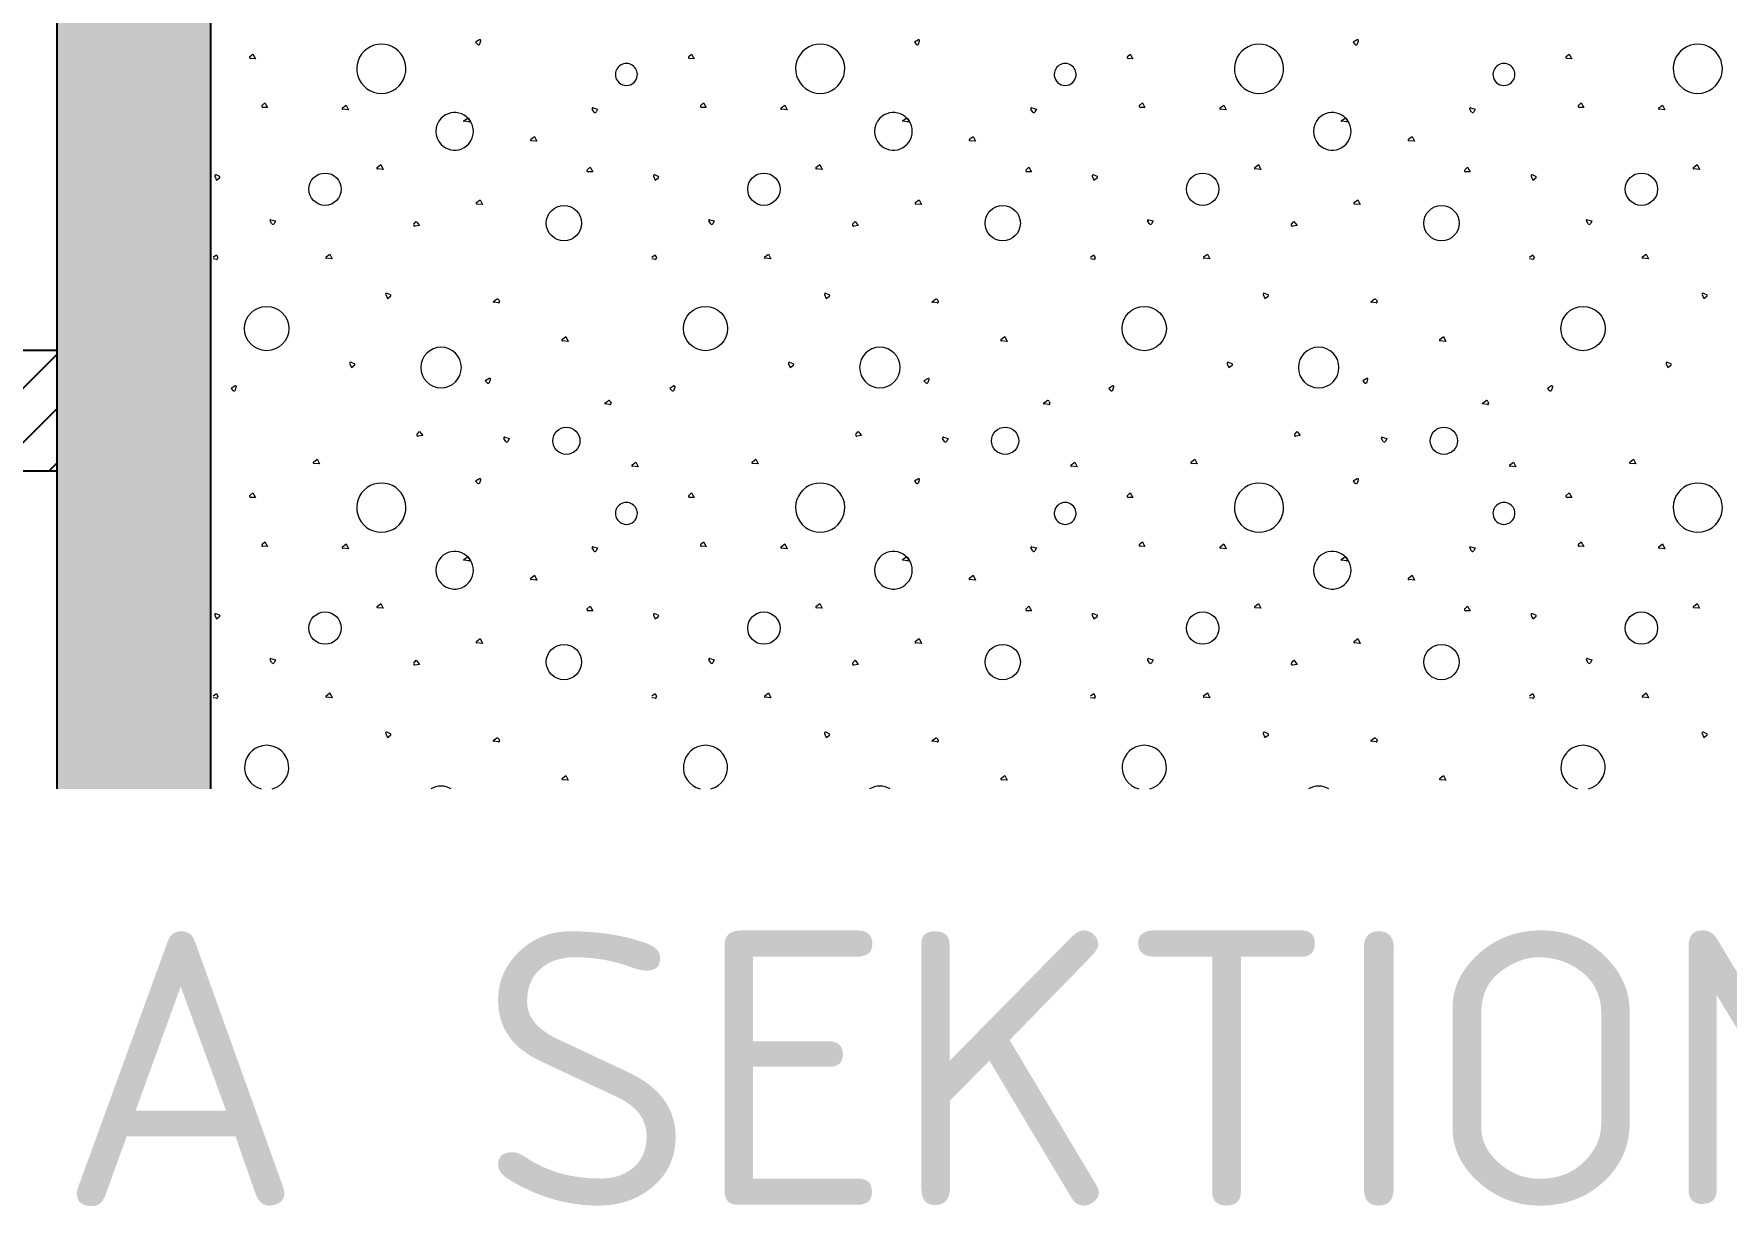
# Model space of a CAD drawing. Header units: millimetres. Extents: x 15 to 2176, y 3 to 641.
# Drawn here: x 150.9 to 212.6, y 3.3 to 46 of the extents above; entities that cross this region are included whole.
import ezdxf
from ezdxf.xclip import XClip

# ---------------------------------------------------------------- set-up
doc = ezdxf.new("R2010")
doc.units = ezdxf.units.MM
doc.header["$MEASUREMENT"] = 0
doc.header["$XCLIPFRAME"] = 0
for name, color, linetype in [('A--------P-', 7, 'Continuous'), ('A-01SC-----', 7, 'Continuous'), ('A-01SF-----', 7, 'Continuous')]:
    doc.layers.add(name, color=color, linetype=linetype)
doc.layers.add('A-L-10--EF-', color=4, linetype='Continuous', lineweight=0)
doc.styles.add('ISO', font='')
doc.styles.get('ISO').set_extended_font_data('ISOCPEUR')

# ---------------------------------------------------------------- blocks, each defined once
blk = doc.blocks.new('*X1')
at = {"layer": 'A-L-10--EF-'}
for p, q in [((167.185, 45.779), (167.037, 45.693)), ((167.037, 45.693), (167.104, 45.618)), ((167.194, 45.638), (167.227, 45.746)), ((183.185, 45.779), (183.037, 45.693)), ((183.037, 45.693), (183.104, 45.618)), ((183.194, 45.638), (183.227, 45.746)), ((199.185, 45.779), (199.037, 45.693)), ((199.037, 45.693), (199.104, 45.618)), ((199.194, 45.638), (199.227, 45.746)), ((158.81, 45.175), (158.912, 45.264)), ((159.007, 45.095), (158.838, 45.099)), ((158.912, 45.264), (159.007, 45.095)), ((174.81, 45.175), (174.912, 45.264)), ((175.007, 45.095), (174.838, 45.099)), ((174.912, 45.264), (175.007, 45.095)), ((190.81, 45.175), (190.912, 45.264)), ((191.007, 45.095), (190.838, 45.099)), ((190.912, 45.264), (191.007, 45.095)), ((206.81, 45.175), (206.912, 45.264)), ((207.007, 45.095), (206.838, 45.099)), ((206.912, 45.264), (207.007, 45.095)), ((159.251, 43.394), (159.352, 43.483)), ((159.447, 43.314), (159.278, 43.319)), ((159.352, 43.483), (159.447, 43.314)), ((162.184, 43.3), (162.319, 43.405)), ((162.404, 43.231), (162.199, 43.249)), ((162.319, 43.405), (162.404, 43.231)), ((171.358, 43.149), (171.289, 43.258)), ((171.32, 43.302), (171.486, 43.258)), ((171.486, 43.258), (171.433, 43.153)), ((175.251, 43.394), (175.352, 43.483)), ((175.447, 43.314), (175.278, 43.319)), ((175.352, 43.483), (175.447, 43.314)), ((178.184, 43.3), (178.319, 43.405)), ((178.404, 43.231), (178.199, 43.249)), ((178.319, 43.405), (178.404, 43.231)), ((187.358, 43.149), (187.289, 43.258)), ((187.32, 43.302), (187.486, 43.258)), ((187.486, 43.258), (187.433, 43.153)), ((191.251, 43.394), (191.352, 43.483)), ((191.447, 43.314), (191.278, 43.319)), ((191.352, 43.483), (191.447, 43.314)), ((194.184, 43.3), (194.319, 43.405)), ((194.404, 43.231), (194.199, 43.249)), ((194.319, 43.405), (194.404, 43.231)), ((203.358, 43.149), (203.289, 43.258)), ((203.32, 43.302), (203.486, 43.258)), ((203.486, 43.258), (203.433, 43.153)), ((207.251, 43.394), (207.352, 43.483)), ((207.447, 43.314), (207.278, 43.319)), ((207.352, 43.483), (207.447, 43.314)), ((210.184, 43.3), (210.319, 43.405)), ((210.404, 43.231), (210.199, 43.249)), ((210.319, 43.405), (210.404, 43.231)), ((166.604, 42.834), (166.726, 42.92)), ((166.792, 42.787), (166.609, 42.812)), ((166.805, 42.897), (166.83, 42.837)), ((182.604, 42.834), (182.726, 42.92)), ((182.792, 42.787), (182.609, 42.812)), ((182.805, 42.897), (182.83, 42.837)), ((198.604, 42.834), (198.726, 42.92)), ((198.792, 42.787), (198.609, 42.812)), ((198.805, 42.897), (198.83, 42.837)), ((169.05, 42.155), (169.185, 42.261)), ((169.27, 42.086), (169.065, 42.104)), ((169.185, 42.261), (169.27, 42.086)), ((185.05, 42.155), (185.185, 42.261)), ((185.27, 42.086), (185.065, 42.104)), ((185.185, 42.261), (185.27, 42.086)), ((201.05, 42.155), (201.185, 42.261)), ((201.27, 42.086), (201.065, 42.104)), ((201.185, 42.261), (201.27, 42.086)), ((157.526, 40.811), (157.587, 40.671)), ((157.698, 40.804), (157.573, 40.859)), ((157.587, 40.671), (157.703, 40.754)), ((163.449, 41.127), (163.585, 41.232)), ((163.67, 41.058), (163.464, 41.075)), ((163.585, 41.232), (163.67, 41.058)), ((171.11, 41.045), (171.212, 41.134)), ((171.307, 40.965), (171.138, 40.969)), ((171.212, 41.134), (171.307, 40.965)), ((173.526, 40.811), (173.587, 40.671)), ((173.698, 40.804), (173.573, 40.859)), ((173.587, 40.671), (173.703, 40.754)), ((179.449, 41.127), (179.585, 41.232)), ((179.67, 41.058), (179.464, 41.075)), ((179.585, 41.232), (179.67, 41.058)), ((187.11, 41.045), (187.212, 41.134)), ((187.307, 40.965), (187.138, 40.969)), ((187.212, 41.134), (187.307, 40.965)), ((189.526, 40.811), (189.587, 40.671)), ((189.698, 40.804), (189.573, 40.859)), ((189.587, 40.671), (189.703, 40.754)), ((195.449, 41.127), (195.585, 41.232)), ((195.67, 41.058), (195.464, 41.075)), ((195.585, 41.232), (195.67, 41.058)), ((203.11, 41.045), (203.212, 41.134)), ((203.307, 40.965), (203.138, 40.969)), ((203.212, 41.134), (203.307, 40.965)), ((205.526, 40.811), (205.587, 40.671)), ((205.698, 40.804), (205.573, 40.859)), ((205.587, 40.671), (205.703, 40.754)), ((211.449, 41.127), (211.585, 41.232)), ((211.67, 41.058), (211.464, 41.075)), ((211.585, 41.232), (211.67, 41.058)), ((167.071, 39.847), (167.207, 39.953)), ((167.292, 39.778), (167.086, 39.796)), ((167.207, 39.953), (167.292, 39.778)), ((183.071, 39.847), (183.207, 39.953)), ((183.292, 39.778), (183.086, 39.796)), ((183.207, 39.953), (183.292, 39.778)), ((199.071, 39.847), (199.207, 39.953)), ((199.292, 39.778), (199.086, 39.796)), ((199.207, 39.953), (199.292, 39.778)), ((159.613, 39.072), (159.543, 39.182)), ((159.575, 39.225), (159.741, 39.181)), ((159.741, 39.181), (159.688, 39.076)), ((164.787, 39.058), (164.873, 39.162)), ((164.993, 39.009), (164.825, 38.988)), ((164.873, 39.162), (164.993, 39.009)), ((175.613, 39.072), (175.543, 39.182)), ((175.575, 39.225), (175.741, 39.181)), ((175.741, 39.181), (175.688, 39.076)), ((180.787, 39.058), (180.873, 39.162)), ((180.993, 39.009), (180.825, 38.988)), ((180.873, 39.162), (180.993, 39.009)), ((191.613, 39.072), (191.543, 39.182)), ((191.575, 39.225), (191.741, 39.181)), ((191.741, 39.181), (191.688, 39.076)), ((196.787, 39.058), (196.873, 39.162)), ((196.993, 39.009), (196.825, 38.988)), ((196.873, 39.162), (196.993, 39.009)), ((207.613, 39.072), (207.543, 39.182)), ((207.575, 39.225), (207.741, 39.181)), ((207.741, 39.181), (207.688, 39.076)), ((157.466, 37.862), (157.586, 37.947)), ((157.587, 37.779), (157.466, 37.795)), ((157.586, 37.947), (157.633, 37.839)), ((161.586, 37.869), (161.721, 37.974)), ((161.806, 37.8), (161.601, 37.818)), ((161.721, 37.974), (161.806, 37.8)), ((173.466, 37.862), (173.586, 37.947)), ((173.587, 37.779), (173.466, 37.795)), ((173.586, 37.947), (173.633, 37.839)), ((177.586, 37.869), (177.721, 37.974)), ((177.806, 37.8), (177.601, 37.818)), ((177.721, 37.974), (177.806, 37.8)), ((189.466, 37.862), (189.586, 37.947)), ((189.587, 37.779), (189.466, 37.795)), ((189.586, 37.947), (189.633, 37.839)), ((193.586, 37.869), (193.721, 37.974)), ((193.806, 37.8), (193.601, 37.818)), ((193.721, 37.974), (193.806, 37.8)), ((205.466, 37.862), (205.586, 37.947)), ((205.587, 37.779), (205.466, 37.795)), ((205.586, 37.947), (205.633, 37.839)), ((209.586, 37.869), (209.721, 37.974)), ((209.806, 37.8), (209.601, 37.818)), ((209.721, 37.974), (209.806, 37.8)), ((163.76, 36.492), (163.822, 36.351)), ((163.933, 36.484), (163.808, 36.539)), ((163.822, 36.351), (163.938, 36.435)), ((179.76, 36.492), (179.822, 36.351)), ((179.933, 36.484), (179.808, 36.539)), ((179.822, 36.351), (179.938, 36.435)), ((195.76, 36.492), (195.822, 36.351)), ((195.933, 36.484), (195.808, 36.539)), ((195.822, 36.351), (195.938, 36.435)), ((211.76, 36.492), (211.822, 36.351)), ((211.933, 36.484), (211.808, 36.539)), ((211.822, 36.351), (211.938, 36.435)), ((167.683, 36.236), (167.805, 36.322)), ((167.872, 36.189), (167.688, 36.214)), ((167.884, 36.299), (167.91, 36.239)), ((183.683, 36.236), (183.805, 36.322)), ((183.872, 36.189), (183.688, 36.214)), ((183.884, 36.299), (183.91, 36.239)), ((199.683, 36.236), (199.805, 36.322)), ((199.872, 36.189), (199.688, 36.214)), ((199.884, 36.299), (199.91, 36.239)), ((170.196, 34.857), (170.331, 34.962)), ((170.416, 34.788), (170.211, 34.805)), ((170.331, 34.962), (170.416, 34.788)), ((186.196, 34.857), (186.331, 34.962)), ((186.416, 34.788), (186.211, 34.805)), ((186.331, 34.962), (186.416, 34.788)), ((202.196, 34.857), (202.331, 34.962)), ((202.416, 34.788), (202.211, 34.805)), ((202.331, 34.962), (202.416, 34.788)), ((162.448, 33.974), (162.51, 33.834)), ((162.621, 33.967), (162.496, 34.022)), ((178.448, 33.974), (178.51, 33.834)), ((178.621, 33.967), (178.496, 34.022)), ((194.448, 33.974), (194.51, 33.834)), ((194.621, 33.967), (194.496, 34.022)), ((210.448, 33.974), (210.51, 33.834)), ((210.621, 33.967), (210.496, 34.022)), ((162.51, 33.834), (162.626, 33.917)), ((167.536, 33.438), (167.387, 33.352)), ((167.387, 33.352), (167.455, 33.277)), ((167.545, 33.297), (167.578, 33.404)), ((178.51, 33.834), (178.626, 33.917)), ((183.536, 33.438), (183.387, 33.352)), ((183.387, 33.352), (183.455, 33.277)), ((183.545, 33.297), (183.578, 33.404)), ((194.51, 33.834), (194.626, 33.917)), ((199.536, 33.438), (199.387, 33.352)), ((199.387, 33.352), (199.455, 33.277)), ((199.545, 33.297), (199.578, 33.404)), ((210.51, 33.834), (210.626, 33.917)), ((158.271, 33.163), (158.123, 33.077)), ((158.123, 33.077), (158.19, 33.002)), ((158.28, 33.022), (158.313, 33.129)), ((174.271, 33.163), (174.123, 33.077)), ((174.123, 33.077), (174.19, 33.002)), ((174.28, 33.022), (174.313, 33.129)), ((190.271, 33.163), (190.123, 33.077)), ((190.123, 33.077), (190.19, 33.002)), ((190.28, 33.022), (190.313, 33.129)), ((206.271, 33.163), (206.123, 33.077)), ((206.123, 33.077), (206.19, 33.002)), ((206.28, 33.022), (206.313, 33.129)), ((171.749, 32.536), (171.871, 32.621)), ((171.938, 32.489), (171.755, 32.514)), ((171.95, 32.599), (171.976, 32.539)), ((187.749, 32.536), (187.871, 32.621)), ((187.938, 32.489), (187.755, 32.514)), ((187.95, 32.599), (187.976, 32.539)), ((203.749, 32.536), (203.871, 32.621)), ((203.938, 32.489), (203.755, 32.514)), ((203.95, 32.599), (203.976, 32.539)), ((164.905, 31.402), (164.991, 31.506)), ((164.991, 31.506), (165.111, 31.353)), ((180.905, 31.402), (180.991, 31.506)), ((180.991, 31.506), (181.111, 31.353)), ((196.905, 31.402), (196.991, 31.506)), ((196.991, 31.506), (197.111, 31.353)), ((165.111, 31.353), (164.943, 31.332)), ((168.137, 31.141), (168.068, 31.251)), ((168.1, 31.294), (168.265, 31.25)), ((168.265, 31.25), (168.213, 31.145)), ((181.111, 31.353), (180.943, 31.332)), ((184.137, 31.141), (184.068, 31.251)), ((184.1, 31.294), (184.265, 31.25)), ((184.265, 31.25), (184.213, 31.145)), ((197.111, 31.353), (196.943, 31.332)), ((200.137, 31.141), (200.068, 31.251)), ((200.1, 31.294), (200.265, 31.25)), ((200.265, 31.25), (200.213, 31.145)), ((161.124, 30.39), (161.26, 30.495)), ((161.345, 30.321), (161.14, 30.338)), ((161.26, 30.495), (161.345, 30.321)), ((172.75, 30.286), (172.885, 30.391)), ((172.885, 30.391), (172.97, 30.216)), ((177.124, 30.39), (177.26, 30.495)), ((177.345, 30.321), (177.14, 30.338)), ((177.26, 30.495), (177.345, 30.321)), ((188.75, 30.286), (188.885, 30.391)), ((188.885, 30.391), (188.97, 30.216)), ((193.124, 30.39), (193.26, 30.495)), ((193.345, 30.321), (193.14, 30.338)), ((193.26, 30.495), (193.345, 30.321)), ((204.75, 30.286), (204.885, 30.391)), ((204.885, 30.391), (204.97, 30.216)), ((209.124, 30.39), (209.26, 30.495)), ((209.345, 30.321), (209.14, 30.338)), ((209.26, 30.495), (209.345, 30.321)), ((167.185, 29.779), (167.037, 29.693)), ((167.037, 29.693), (167.104, 29.618)), ((167.194, 29.638), (167.227, 29.746)), ((172.97, 30.216), (172.765, 30.234)), ((183.185, 29.779), (183.037, 29.693)), ((183.037, 29.693), (183.104, 29.618)), ((183.194, 29.638), (183.227, 29.746)), ((188.97, 30.216), (188.765, 30.234)), ((199.185, 29.779), (199.037, 29.693)), ((199.037, 29.693), (199.104, 29.618)), ((199.194, 29.638), (199.227, 29.746)), ((204.97, 30.216), (204.765, 30.234)), ((158.81, 29.175), (158.912, 29.264)), ((159.007, 29.095), (158.838, 29.099)), ((158.912, 29.264), (159.007, 29.095)), ((174.81, 29.175), (174.912, 29.264)), ((175.007, 29.095), (174.838, 29.099)), ((174.912, 29.264), (175.007, 29.095)), ((190.81, 29.175), (190.912, 29.264)), ((191.007, 29.095), (190.838, 29.099)), ((190.912, 29.264), (191.007, 29.095)), ((206.81, 29.175), (206.912, 29.264)), ((207.007, 29.095), (206.838, 29.099)), ((206.912, 29.264), (207.007, 29.095)), ((159.251, 27.394), (159.352, 27.483)), ((159.447, 27.314), (159.278, 27.319)), ((159.352, 27.483), (159.447, 27.314)), ((162.184, 27.3), (162.319, 27.405)), ((162.404, 27.231), (162.199, 27.249)), ((162.319, 27.405), (162.404, 27.231)), ((171.358, 27.149), (171.289, 27.258)), ((171.32, 27.302), (171.486, 27.258)), ((171.486, 27.258), (171.433, 27.153)), ((175.251, 27.394), (175.352, 27.483)), ((175.447, 27.314), (175.278, 27.319)), ((175.352, 27.483), (175.447, 27.314)), ((178.184, 27.3), (178.319, 27.405)), ((178.404, 27.231), (178.199, 27.249)), ((178.319, 27.405), (178.404, 27.231)), ((187.358, 27.149), (187.289, 27.258)), ((187.32, 27.302), (187.486, 27.258)), ((187.486, 27.258), (187.433, 27.153)), ((191.251, 27.394), (191.352, 27.483)), ((191.447, 27.314), (191.278, 27.319)), ((191.352, 27.483), (191.447, 27.314)), ((194.184, 27.3), (194.319, 27.405)), ((194.404, 27.231), (194.199, 27.249)), ((194.319, 27.405), (194.404, 27.231)), ((203.358, 27.149), (203.289, 27.258)), ((203.32, 27.302), (203.486, 27.258)), ((203.486, 27.258), (203.433, 27.153)), ((207.251, 27.394), (207.352, 27.483)), ((207.447, 27.314), (207.278, 27.319)), ((207.352, 27.483), (207.447, 27.314)), ((210.184, 27.3), (210.319, 27.405)), ((210.404, 27.231), (210.199, 27.249)), ((210.319, 27.405), (210.404, 27.231)), ((166.604, 26.834), (166.726, 26.92)), ((166.792, 26.787), (166.609, 26.812)), ((166.805, 26.897), (166.83, 26.837)), ((182.604, 26.834), (182.726, 26.92)), ((182.792, 26.787), (182.609, 26.812)), ((182.805, 26.897), (182.83, 26.837)), ((198.604, 26.834), (198.726, 26.92)), ((198.792, 26.787), (198.609, 26.812)), ((198.805, 26.897), (198.83, 26.837)), ((169.05, 26.155), (169.185, 26.261)), ((169.27, 26.086), (169.065, 26.104)), ((169.185, 26.261), (169.27, 26.086)), ((185.05, 26.155), (185.185, 26.261)), ((185.27, 26.086), (185.065, 26.104)), ((185.185, 26.261), (185.27, 26.086)), ((201.05, 26.155), (201.185, 26.261)), ((201.27, 26.086), (201.065, 26.104)), ((201.185, 26.261), (201.27, 26.086)), ((157.526, 24.811), (157.587, 24.671)), ((157.698, 24.804), (157.573, 24.859)), ((157.587, 24.671), (157.703, 24.754)), ((163.449, 25.127), (163.585, 25.232)), ((163.67, 25.058), (163.464, 25.075)), ((163.585, 25.232), (163.67, 25.058)), ((171.11, 25.045), (171.212, 25.134)), ((171.307, 24.965), (171.138, 24.969)), ((171.212, 25.134), (171.307, 24.965)), ((173.526, 24.811), (173.587, 24.671)), ((173.698, 24.804), (173.573, 24.859)), ((173.587, 24.671), (173.703, 24.754)), ((179.449, 25.127), (179.585, 25.232)), ((179.67, 25.058), (179.464, 25.075)), ((179.585, 25.232), (179.67, 25.058)), ((187.11, 25.045), (187.212, 25.134)), ((187.307, 24.965), (187.138, 24.969)), ((187.212, 25.134), (187.307, 24.965)), ((189.526, 24.811), (189.587, 24.671)), ((189.698, 24.804), (189.573, 24.859)), ((189.587, 24.671), (189.703, 24.754)), ((195.449, 25.127), (195.585, 25.232)), ((195.67, 25.058), (195.464, 25.075)), ((195.585, 25.232), (195.67, 25.058)), ((203.11, 25.045), (203.212, 25.134)), ((203.307, 24.965), (203.138, 24.969)), ((203.212, 25.134), (203.307, 24.965)), ((205.526, 24.811), (205.587, 24.671)), ((205.698, 24.804), (205.573, 24.859)), ((205.587, 24.671), (205.703, 24.754)), ((211.449, 25.127), (211.585, 25.232)), ((211.67, 25.058), (211.464, 25.075)), ((211.585, 25.232), (211.67, 25.058)), ((167.071, 23.847), (167.207, 23.953)), ((167.292, 23.778), (167.086, 23.796)), ((167.207, 23.953), (167.292, 23.778)), ((183.071, 23.847), (183.207, 23.953)), ((183.292, 23.778), (183.086, 23.796)), ((183.207, 23.953), (183.292, 23.778)), ((199.071, 23.847), (199.207, 23.953)), ((199.292, 23.778), (199.086, 23.796)), ((199.207, 23.953), (199.292, 23.778)), ((159.613, 23.072), (159.543, 23.182)), ((159.575, 23.225), (159.741, 23.181)), ((159.741, 23.181), (159.688, 23.076)), ((164.787, 23.058), (164.873, 23.162)), ((164.993, 23.009), (164.825, 22.988)), ((164.873, 23.162), (164.993, 23.009)), ((175.613, 23.072), (175.543, 23.182)), ((175.575, 23.225), (175.741, 23.181)), ((175.741, 23.181), (175.688, 23.076)), ((180.787, 23.058), (180.873, 23.162)), ((180.993, 23.009), (180.825, 22.988)), ((180.873, 23.162), (180.993, 23.009)), ((191.613, 23.072), (191.543, 23.182)), ((191.575, 23.225), (191.741, 23.181)), ((191.741, 23.181), (191.688, 23.076)), ((196.787, 23.058), (196.873, 23.162)), ((196.993, 23.009), (196.825, 22.988)), ((196.873, 23.162), (196.993, 23.009)), ((207.613, 23.072), (207.543, 23.182)), ((207.575, 23.225), (207.741, 23.181)), ((207.741, 23.181), (207.688, 23.076)), ((157.466, 21.862), (157.586, 21.947)), ((157.587, 21.779), (157.466, 21.795)), ((157.586, 21.947), (157.633, 21.839)), ((161.586, 21.869), (161.721, 21.974)), ((161.806, 21.8), (161.601, 21.818)), ((161.721, 21.974), (161.806, 21.8)), ((173.466, 21.862), (173.586, 21.947)), ((173.587, 21.779), (173.466, 21.795)), ((173.586, 21.947), (173.633, 21.839)), ((177.586, 21.869), (177.721, 21.974)), ((177.806, 21.8), (177.601, 21.818)), ((177.721, 21.974), (177.806, 21.8)), ((189.466, 21.862), (189.586, 21.947)), ((189.587, 21.779), (189.466, 21.795)), ((189.586, 21.947), (189.633, 21.839)), ((193.586, 21.869), (193.721, 21.974)), ((193.806, 21.8), (193.601, 21.818)), ((193.721, 21.974), (193.806, 21.8)), ((205.466, 21.862), (205.586, 21.947)), ((205.587, 21.779), (205.466, 21.795)), ((205.586, 21.947), (205.633, 21.839)), ((209.586, 21.869), (209.721, 21.974)), ((209.806, 21.8), (209.601, 21.818)), ((209.721, 21.974), (209.806, 21.8)), ((163.76, 20.492), (163.822, 20.351)), ((163.933, 20.484), (163.808, 20.539)), ((163.822, 20.351), (163.938, 20.435)), ((179.76, 20.492), (179.822, 20.351)), ((179.933, 20.484), (179.808, 20.539)), ((179.822, 20.351), (179.938, 20.435)), ((195.76, 20.492), (195.822, 20.351)), ((195.933, 20.484), (195.808, 20.539)), ((195.822, 20.351), (195.938, 20.435)), ((211.76, 20.492), (211.822, 20.351)), ((211.933, 20.484), (211.808, 20.539)), ((211.822, 20.351), (211.938, 20.435)), ((167.683, 20.236), (167.805, 20.322)), ((167.872, 20.189), (167.688, 20.214)), ((167.884, 20.299), (167.91, 20.239)), ((183.683, 20.236), (183.805, 20.322)), ((183.872, 20.189), (183.688, 20.214)), ((183.884, 20.299), (183.91, 20.239)), ((199.683, 20.236), (199.805, 20.322)), ((199.872, 20.189), (199.688, 20.214)), ((199.884, 20.299), (199.91, 20.239)), ((170.196, 18.857), (170.331, 18.962)), ((170.416, 18.788), (170.211, 18.805)), ((170.331, 18.962), (170.416, 18.788)), ((186.196, 18.857), (186.331, 18.962)), ((186.416, 18.788), (186.211, 18.805)), ((186.331, 18.962), (186.416, 18.788)), ((202.196, 18.857), (202.331, 18.962)), ((202.416, 18.788), (202.211, 18.805)), ((202.331, 18.962), (202.416, 18.788))]:
    blk.add_line(p, q, dxfattribs=at)
for centre, radius in [((161.549, 40.337), 0.59), ((177.549, 40.337), 0.59), ((193.549, 40.337), 0.59), ((209.549, 40.337), 0.59), ((170.259, 39.098), 0.643), ((186.259, 39.098), 0.643), ((202.259, 39.098), 0.643), ((159.42, 35.257), 0.807), ((175.42, 35.257), 0.807), ((191.42, 35.257), 0.807), ((207.42, 35.257), 0.807), ((170.347, 31.166), 0.496), ((186.347, 31.166), 0.496), ((202.347, 31.166), 0.496), ((161.549, 24.337), 0.59), ((177.549, 24.337), 0.59), ((193.549, 24.337), 0.59), ((209.549, 24.337), 0.59), ((170.259, 23.098), 0.643), ((186.259, 23.098), 0.643), ((202.259, 23.098), 0.643)]:
    blk.add_circle(centre, radius, dxfattribs=at)
for centre, radius, start, end in [((167.2, 45.754), 0.0288, 342.82539, 120), ((183.2, 45.754), 0.0288, 342.82539, 120), ((199.2, 45.754), 0.0288, 342.82539, 120), ((158.839, 45.143), 0.0432, 131.23861, 268.41323), ((163.603, 44.727), 0.897, 343.60886, 196.39114), ((167.144, 45.654), 0.0528, 221.92131, 342.82539), ((174.839, 45.143), 0.0432, 131.23861, 268.41323), ((179.603, 44.727), 0.897, 343.60886, 196.39114), ((183.144, 45.654), 0.0528, 221.92131, 342.82539), ((190.839, 45.143), 0.0432, 131.23861, 268.41323), ((195.603, 44.727), 0.897, 343.60886, 196.39114), ((199.144, 45.654), 0.0528, 221.92131, 342.82539), ((206.839, 45.143), 0.0432, 131.23861, 268.41323), ((211.603, 44.727), 0.897, 343.60886, 196.39114), ((163.603, 44.727), 0.897, 196.39114, 343.60886), ((172.536, 44.518), 0.4, 353.70667, 186.29333), ((172.536, 44.518), 0.4, 186.29333, 353.70667), ((179.603, 44.727), 0.897, 196.39114, 343.60886), ((188.536, 44.518), 0.4, 353.70667, 186.29333), ((188.536, 44.518), 0.4, 186.29333, 353.70667), ((195.603, 44.727), 0.897, 196.39114, 343.60886), ((204.536, 44.518), 0.4, 353.70667, 186.29333), ((204.536, 44.518), 0.4, 186.29333, 353.70667), ((211.603, 44.727), 0.897, 196.39114, 343.60886), ((159.279, 43.362), 0.0432, 131.23861, 268.41323), ((162.201, 43.277), 0.0288, 127.90217, 265.07679), ((171.313, 43.274), 0.0288, 75.20671, 212.38132), ((175.279, 43.362), 0.0432, 131.23861, 268.41323), ((178.201, 43.277), 0.0288, 127.90217, 265.07679), ((187.313, 43.274), 0.0288, 75.20671, 212.38132), ((191.279, 43.362), 0.0432, 131.23861, 268.41323), ((194.201, 43.277), 0.0288, 127.90217, 265.07679), ((203.313, 43.274), 0.0288, 75.20671, 212.38132), ((207.279, 43.362), 0.0432, 131.23861, 268.41323), ((210.201, 43.277), 0.0288, 127.90217, 265.07679), ((166.274, 42.445), 0.686, 136.1287, 223.8713), ((166.274, 42.445), 0.686, 223.8713, 136.1287), ((166.611, 42.824), 0.012, 125.11386, 262.28848), ((166.756, 42.876), 0.0528, 23.19256, 125.11386), ((166.797, 42.823), 0.036, 262.28848, 23.19256), ((171.395, 43.172), 0.0432, 212.38132, 333.2854), ((182.274, 42.445), 0.686, 136.1287, 223.8713), ((182.274, 42.445), 0.686, 223.8713, 136.1287), ((182.611, 42.824), 0.012, 125.11386, 262.28848), ((182.756, 42.876), 0.0528, 23.19256, 125.11386), ((182.797, 42.823), 0.036, 262.28848, 23.19256), ((187.395, 43.172), 0.0432, 212.38132, 333.2854), ((198.274, 42.445), 0.686, 136.1287, 223.8713), ((198.274, 42.445), 0.686, 223.8713, 136.1287), ((198.611, 42.824), 0.012, 125.11386, 262.28848), ((198.756, 42.876), 0.0528, 23.19256, 125.11386), ((198.797, 42.823), 0.036, 262.28848, 23.19256), ((203.395, 43.172), 0.0432, 212.38132, 333.2854), ((169.067, 42.133), 0.0288, 127.90217, 265.07679), ((185.067, 42.133), 0.0288, 127.90217, 265.07679), ((201.067, 42.133), 0.0288, 127.90217, 265.07679), ((157.559, 40.826), 0.036, 66.44748, 203.62209), ((157.687, 40.778), 0.0288, 305.5434, 66.44748), ((163.467, 41.104), 0.0288, 127.90217, 265.07679), ((171.139, 41.013), 0.0432, 131.23861, 268.41323), ((173.559, 40.826), 0.036, 66.44748, 203.62209), ((173.687, 40.778), 0.0288, 305.5434, 66.44748), ((179.467, 41.104), 0.0288, 127.90217, 265.07679), ((187.139, 41.013), 0.0432, 131.23861, 268.41323), ((189.559, 40.826), 0.036, 66.44748, 203.62209), ((189.687, 40.778), 0.0288, 305.5434, 66.44748), ((195.467, 41.104), 0.0288, 127.90217, 265.07679), ((203.139, 41.013), 0.0432, 131.23861, 268.41323), ((205.559, 40.826), 0.036, 66.44748, 203.62209), ((205.687, 40.778), 0.0288, 305.5434, 66.44748), ((211.467, 41.104), 0.0288, 127.90217, 265.07679), ((167.089, 39.825), 0.0288, 127.90217, 265.07679), ((183.089, 39.825), 0.0288, 127.90217, 265.07679), ((199.089, 39.825), 0.0288, 127.90217, 265.07679), ((159.568, 39.197), 0.0288, 75.20671, 212.38132), ((159.649, 39.095), 0.0432, 212.38132, 333.2854), ((164.82, 39.03), 0.0432, 140.11386, 277.28848), ((175.568, 39.197), 0.0288, 75.20671, 212.38132), ((175.649, 39.095), 0.0432, 212.38132, 333.2854), ((180.82, 39.03), 0.0432, 140.11386, 277.28848), ((191.568, 39.197), 0.0288, 75.20671, 212.38132), ((191.649, 39.095), 0.0432, 212.38132, 333.2854), ((196.82, 39.03), 0.0432, 140.11386, 277.28848), ((207.568, 39.197), 0.0288, 75.20671, 212.38132), ((207.649, 39.095), 0.0432, 212.38132, 333.2854), ((157.593, 37.822), 0.0432, 262.28848, 23.19256), ((161.603, 37.846), 0.0288, 127.90217, 265.07679), ((173.593, 37.822), 0.0432, 262.28848, 23.19256), ((177.603, 37.846), 0.0288, 127.90217, 265.07679), ((189.593, 37.822), 0.0432, 262.28848, 23.19256), ((193.603, 37.846), 0.0288, 127.90217, 265.07679), ((205.593, 37.822), 0.0432, 262.28848, 23.19256), ((209.603, 37.846), 0.0288, 127.90217, 265.07679), ((163.793, 36.506), 0.036, 66.44748, 203.62209), ((163.922, 36.458), 0.0288, 305.5434, 66.44748), ((179.793, 36.506), 0.036, 66.44748, 203.62209), ((179.922, 36.458), 0.0288, 305.5434, 66.44748), ((195.793, 36.506), 0.036, 66.44748, 203.62209), ((195.922, 36.458), 0.0288, 305.5434, 66.44748), ((211.793, 36.506), 0.036, 66.44748, 203.62209), ((211.922, 36.458), 0.0288, 305.5434, 66.44748), ((167.69, 36.226), 0.012, 125.11386, 262.28848), ((167.835, 36.278), 0.0528, 23.19256, 125.11386), ((167.876, 36.225), 0.036, 262.28848, 23.19256), ((183.69, 36.226), 0.012, 125.11386, 262.28848), ((183.835, 36.278), 0.0528, 23.19256, 125.11386), ((183.876, 36.225), 0.036, 262.28848, 23.19256), ((199.69, 36.226), 0.012, 125.11386, 262.28848), ((199.835, 36.278), 0.0528, 23.19256, 125.11386), ((199.876, 36.225), 0.036, 262.28848, 23.19256), ((165.78, 33.835), 0.74, 90, 270), ((165.78, 33.835), 0.74, 270, 90), ((170.214, 34.834), 0.0288, 127.90217, 265.07679), ((181.78, 33.835), 0.74, 90, 270), ((181.78, 33.835), 0.74, 270, 90), ((186.214, 34.834), 0.0288, 127.90217, 265.07679), ((197.78, 33.835), 0.74, 90, 270), ((197.78, 33.835), 0.74, 270, 90), ((202.214, 34.834), 0.0288, 127.90217, 265.07679), ((162.481, 33.989), 0.036, 66.44748, 203.62209), ((162.609, 33.941), 0.0288, 305.5434, 66.44748), ((178.481, 33.989), 0.036, 66.44748, 203.62209), ((178.609, 33.941), 0.0288, 305.5434, 66.44748), ((194.481, 33.989), 0.036, 66.44748, 203.62209), ((194.609, 33.941), 0.0288, 305.5434, 66.44748), ((210.481, 33.989), 0.036, 66.44748, 203.62209), ((210.609, 33.941), 0.0288, 305.5434, 66.44748), ((167.55, 33.413), 0.0288, 342.82539, 120), ((183.55, 33.413), 0.0288, 342.82539, 120), ((199.55, 33.413), 0.0288, 342.82539, 120), ((158.23, 33.037), 0.0528, 221.92131, 342.82539), ((158.286, 33.138), 0.0288, 342.82539, 120), ((167.494, 33.312), 0.0528, 221.92131, 342.82539), ((174.23, 33.037), 0.0528, 221.92131, 342.82539), ((174.286, 33.138), 0.0288, 342.82539, 120), ((183.494, 33.312), 0.0528, 221.92131, 342.82539), ((190.23, 33.037), 0.0528, 221.92131, 342.82539), ((190.286, 33.138), 0.0288, 342.82539, 120), ((199.494, 33.312), 0.0528, 221.92131, 342.82539), ((206.23, 33.037), 0.0528, 221.92131, 342.82539), ((206.286, 33.138), 0.0288, 342.82539, 120), ((171.756, 32.526), 0.012, 125.11386, 262.28848), ((171.902, 32.578), 0.0528, 23.19256, 125.11386), ((171.943, 32.525), 0.036, 262.28848, 23.19256), ((187.756, 32.526), 0.012, 125.11386, 262.28848), ((187.902, 32.578), 0.0528, 23.19256, 125.11386), ((187.943, 32.525), 0.036, 262.28848, 23.19256), ((203.756, 32.526), 0.012, 125.11386, 262.28848), ((203.902, 32.578), 0.0528, 23.19256, 125.11386), ((203.943, 32.525), 0.036, 262.28848, 23.19256), ((164.938, 31.375), 0.0432, 140.11386, 277.28848), ((168.092, 31.266), 0.0288, 75.20671, 212.38132), ((168.174, 31.164), 0.0432, 212.38132, 333.2854), ((180.938, 31.375), 0.0432, 140.11386, 277.28848), ((184.092, 31.266), 0.0288, 75.20671, 212.38132), ((184.174, 31.164), 0.0432, 212.38132, 333.2854), ((196.938, 31.375), 0.0432, 140.11386, 277.28848), ((200.092, 31.266), 0.0288, 75.20671, 212.38132), ((200.174, 31.164), 0.0432, 212.38132, 333.2854), ((161.142, 30.367), 0.0288, 127.90217, 265.07679), ((172.767, 30.263), 0.0288, 127.90217, 265.07679), ((177.142, 30.367), 0.0288, 127.90217, 265.07679), ((188.767, 30.263), 0.0288, 127.90217, 265.07679), ((193.142, 30.367), 0.0288, 127.90217, 265.07679), ((204.767, 30.263), 0.0288, 127.90217, 265.07679), ((209.142, 30.367), 0.0288, 127.90217, 265.07679), ((163.603, 28.727), 0.897, 343.60886, 196.39114), ((167.144, 29.654), 0.0528, 221.92131, 342.82539), ((167.2, 29.754), 0.0288, 342.82539, 120), ((179.603, 28.727), 0.897, 343.60886, 196.39114), ((183.144, 29.654), 0.0528, 221.92131, 342.82539), ((183.2, 29.754), 0.0288, 342.82539, 120), ((195.603, 28.727), 0.897, 343.60886, 196.39114), ((199.144, 29.654), 0.0528, 221.92131, 342.82539), ((199.2, 29.754), 0.0288, 342.82539, 120), ((211.603, 28.727), 0.897, 343.60886, 196.39114), ((158.839, 29.143), 0.0432, 131.23861, 268.41323), ((174.839, 29.143), 0.0432, 131.23861, 268.41323), ((190.839, 29.143), 0.0432, 131.23861, 268.41323), ((206.839, 29.143), 0.0432, 131.23861, 268.41323), ((163.603, 28.727), 0.897, 196.39114, 343.60886), ((172.536, 28.518), 0.4, 353.70667, 186.29333), ((172.536, 28.518), 0.4, 186.29333, 353.70667), ((179.603, 28.727), 0.897, 196.39114, 343.60886), ((188.536, 28.518), 0.4, 353.70667, 186.29333), ((188.536, 28.518), 0.4, 186.29333, 353.70667), ((195.603, 28.727), 0.897, 196.39114, 343.60886), ((204.536, 28.518), 0.4, 353.70667, 186.29333), ((204.536, 28.518), 0.4, 186.29333, 353.70667), ((211.603, 28.727), 0.897, 196.39114, 343.60886), ((159.279, 27.362), 0.0432, 131.23861, 268.41323), ((162.201, 27.277), 0.0288, 127.90217, 265.07679), ((171.313, 27.274), 0.0288, 75.20671, 212.38132), ((171.395, 27.172), 0.0432, 212.38132, 333.2854), ((175.279, 27.362), 0.0432, 131.23861, 268.41323), ((178.201, 27.277), 0.0288, 127.90217, 265.07679), ((187.313, 27.274), 0.0288, 75.20671, 212.38132), ((187.395, 27.172), 0.0432, 212.38132, 333.2854), ((191.279, 27.362), 0.0432, 131.23861, 268.41323), ((194.201, 27.277), 0.0288, 127.90217, 265.07679), ((203.313, 27.274), 0.0288, 75.20671, 212.38132), ((203.395, 27.172), 0.0432, 212.38132, 333.2854), ((207.279, 27.362), 0.0432, 131.23861, 268.41323), ((210.201, 27.277), 0.0288, 127.90217, 265.07679), ((166.274, 26.445), 0.686, 136.1287, 223.8713), ((166.274, 26.445), 0.686, 223.8713, 136.1287), ((166.611, 26.824), 0.012, 125.11386, 262.28848), ((166.756, 26.876), 0.0528, 23.19256, 125.11386), ((166.797, 26.823), 0.036, 262.28848, 23.19256), ((182.274, 26.445), 0.686, 136.1287, 223.8713), ((182.274, 26.445), 0.686, 223.8713, 136.1287), ((182.611, 26.824), 0.012, 125.11386, 262.28848), ((182.756, 26.876), 0.0528, 23.19256, 125.11386), ((182.797, 26.823), 0.036, 262.28848, 23.19256), ((198.274, 26.445), 0.686, 136.1287, 223.8713), ((198.274, 26.445), 0.686, 223.8713, 136.1287), ((198.611, 26.824), 0.012, 125.11386, 262.28848), ((198.756, 26.876), 0.0528, 23.19256, 125.11386), ((198.797, 26.823), 0.036, 262.28848, 23.19256), ((169.067, 26.133), 0.0288, 127.90217, 265.07679), ((185.067, 26.133), 0.0288, 127.90217, 265.07679), ((201.067, 26.133), 0.0288, 127.90217, 265.07679), ((157.559, 24.826), 0.036, 66.44748, 203.62209), ((157.687, 24.778), 0.0288, 305.5434, 66.44748), ((163.467, 25.104), 0.0288, 127.90217, 265.07679), ((171.139, 25.013), 0.0432, 131.23861, 268.41323), ((173.559, 24.826), 0.036, 66.44748, 203.62209), ((173.687, 24.778), 0.0288, 305.5434, 66.44748), ((179.467, 25.104), 0.0288, 127.90217, 265.07679), ((187.139, 25.013), 0.0432, 131.23861, 268.41323), ((189.559, 24.826), 0.036, 66.44748, 203.62209), ((189.687, 24.778), 0.0288, 305.5434, 66.44748), ((195.467, 25.104), 0.0288, 127.90217, 265.07679), ((203.139, 25.013), 0.0432, 131.23861, 268.41323), ((205.559, 24.826), 0.036, 66.44748, 203.62209), ((205.687, 24.778), 0.0288, 305.5434, 66.44748), ((211.467, 25.104), 0.0288, 127.90217, 265.07679), ((167.089, 23.825), 0.0288, 127.90217, 265.07679), ((183.089, 23.825), 0.0288, 127.90217, 265.07679), ((199.089, 23.825), 0.0288, 127.90217, 265.07679), ((159.568, 23.197), 0.0288, 75.20671, 212.38132), ((159.649, 23.095), 0.0432, 212.38132, 333.2854), ((164.82, 23.03), 0.0432, 140.11386, 277.28848), ((175.568, 23.197), 0.0288, 75.20671, 212.38132), ((175.649, 23.095), 0.0432, 212.38132, 333.2854), ((180.82, 23.03), 0.0432, 140.11386, 277.28848), ((191.568, 23.197), 0.0288, 75.20671, 212.38132), ((191.649, 23.095), 0.0432, 212.38132, 333.2854), ((196.82, 23.03), 0.0432, 140.11386, 277.28848), ((207.568, 23.197), 0.0288, 75.20671, 212.38132), ((207.649, 23.095), 0.0432, 212.38132, 333.2854), ((157.593, 21.822), 0.0432, 262.28848, 23.19256), ((161.603, 21.846), 0.0288, 127.90217, 265.07679), ((173.593, 21.822), 0.0432, 262.28848, 23.19256), ((177.603, 21.846), 0.0288, 127.90217, 265.07679), ((189.593, 21.822), 0.0432, 262.28848, 23.19256), ((193.603, 21.846), 0.0288, 127.90217, 265.07679), ((205.593, 21.822), 0.0432, 262.28848, 23.19256), ((209.603, 21.846), 0.0288, 127.90217, 265.07679), ((163.793, 20.506), 0.036, 66.44748, 203.62209), ((163.922, 20.458), 0.0288, 305.5434, 66.44748), ((179.793, 20.506), 0.036, 66.44748, 203.62209), ((179.922, 20.458), 0.0288, 305.5434, 66.44748), ((195.793, 20.506), 0.036, 66.44748, 203.62209), ((195.922, 20.458), 0.0288, 305.5434, 66.44748), ((211.793, 20.506), 0.036, 66.44748, 203.62209), ((211.922, 20.458), 0.0288, 305.5434, 66.44748), ((159.42, 19.257), 0.807, 284.17098, 255.82902), ((167.69, 20.226), 0.012, 125.11386, 262.28848), ((167.835, 20.278), 0.0528, 23.19256, 125.11386), ((167.876, 20.225), 0.036, 262.28848, 23.19256), ((175.42, 19.257), 0.807, 284.17098, 255.82902), ((183.69, 20.226), 0.012, 125.11386, 262.28848), ((183.835, 20.278), 0.0528, 23.19256, 125.11386), ((183.876, 20.225), 0.036, 262.28848, 23.19256), ((191.42, 19.257), 0.807, 284.17098, 255.82902), ((199.69, 20.226), 0.012, 125.11386, 262.28848), ((199.835, 20.278), 0.0528, 23.19256, 125.11386), ((199.876, 20.225), 0.036, 262.28848, 23.19256), ((207.42, 19.257), 0.807, 284.17098, 255.82902), ((165.78, 17.835), 0.74, 90, 120.24306), ((165.78, 17.835), 0.74, 59.75694, 90), ((170.214, 18.834), 0.0288, 127.90217, 265.07679), ((181.78, 17.835), 0.74, 90, 120.24306), ((181.78, 17.835), 0.74, 59.75694, 90), ((186.214, 18.834), 0.0288, 127.90217, 265.07679), ((197.78, 17.835), 0.74, 90, 120.24306), ((197.78, 17.835), 0.74, 59.75694, 90), ((202.214, 18.834), 0.0288, 127.90217, 265.07679)]:
    blk.add_arc(centre, radius, start, end, dxfattribs=at)
blk = doc.blocks.new('Drawing_1_1', base_point=(268.282, 329.559))
at = {"layer": 'A-01SC-----', "linetype": 'Continuous'}
h = blk.add_hatch(dxfattribs=at)
h.set_pattern_fill('BETONG__STD__0001', color=256, style=0, pattern_type=2)
h.set_pattern_definition([(0, (421.78, 92.474), (0, 5.19615), [0.5, -2.5]), (0, (423.28, 95.072), (0, 5.19615), [0.5, -2.5]), (60, (421.78, 92.474), (-4.5, 2.59808), [0.5, -2.5]), (60, (424.78, 92.474), (-4.5, 2.59808), [0.5, -2.5]), (120, (422.28, 92.474), (4.5, 2.59808), [0.5, -2.5]), (120, (425.28, 92.474), (4.5, 2.59808), [0.5, -2.5]), (0, (421.7798, 92.9741), (0, 1), [0, -1, 0, -1.5]), (45, (422.2798, 92.9741), (-0.7071068, 0.7071068), [0, -0.75, 0, -1.25])])
h.paths.add_polyline_path([(151.78, 92.474), (151.78, 18.474), (157.38, 18.474), (157.38, 92.474)])
at = {"layer": 'A-01SF-----', "linetype": 'Continuous'}
h = blk.add_hatch(dxfattribs=at)
h.set_pattern_fill('BRANDSÄKRARE_0001', color=256, style=0, pattern_type=2)
h.set_pattern_definition([(45, (421.7798, 92.4741), (-0.9899495, 0.9899495), [])])
h.paths.add_polyline_path([(151.78, 30.074), (151.78, 34.474), (38.18, 34.474), (38.18, 30.074)])
at = {"layer": 'A-01SC-----'}
for p, q in [((151.78, 18.474), (151.78, 92.474)), ((157.38, 18.474), (157.38, 88.074))]:
    blk.add_line(p, q, dxfattribs=at)
at = {"layer": 'A-01SF-----'}
for p, q in [((44.78, 34.474), (151.78, 34.474)), ((151.78, 30.074), (151.78, 34.474)), ((38.18, 30.074), (151.78, 30.074))]:
    blk.add_line(p, q, dxfattribs=at)
at = {"layer": 'A-L-10--EF-'}
blk.add_line((157.38, 18.474), (157.38, 88.074), dxfattribs=at)
blk.add_blockref('*X1', (0, 0))

msp = doc.modelspace()

# ---------------------------------------------------------------- block references
at = {"layer": 'A--------P-'}
ref = msp.add_blockref('Drawing_1_1', (268.282, 329.559), dxfattribs=at)
XClip(ref).set_block_clipping_path([(14.9798483411, 18.4741086751), (521.5845035658, 640.6436337123)])

# ---------------------------------------------------------------- texts
at = {"layer": 'A--------P-', "insert": (151.78, 3.264), "char_height": 10, "attachment_point": 7, "style": 'ISO'}
msp.add_mtext('\\A1;{\\fISOCPEUR|b0|i0|c0|p34;A SEKTION GENOM NY BALKONG}', dxfattribs=at)

doc.saveas('drawing.dxf')
